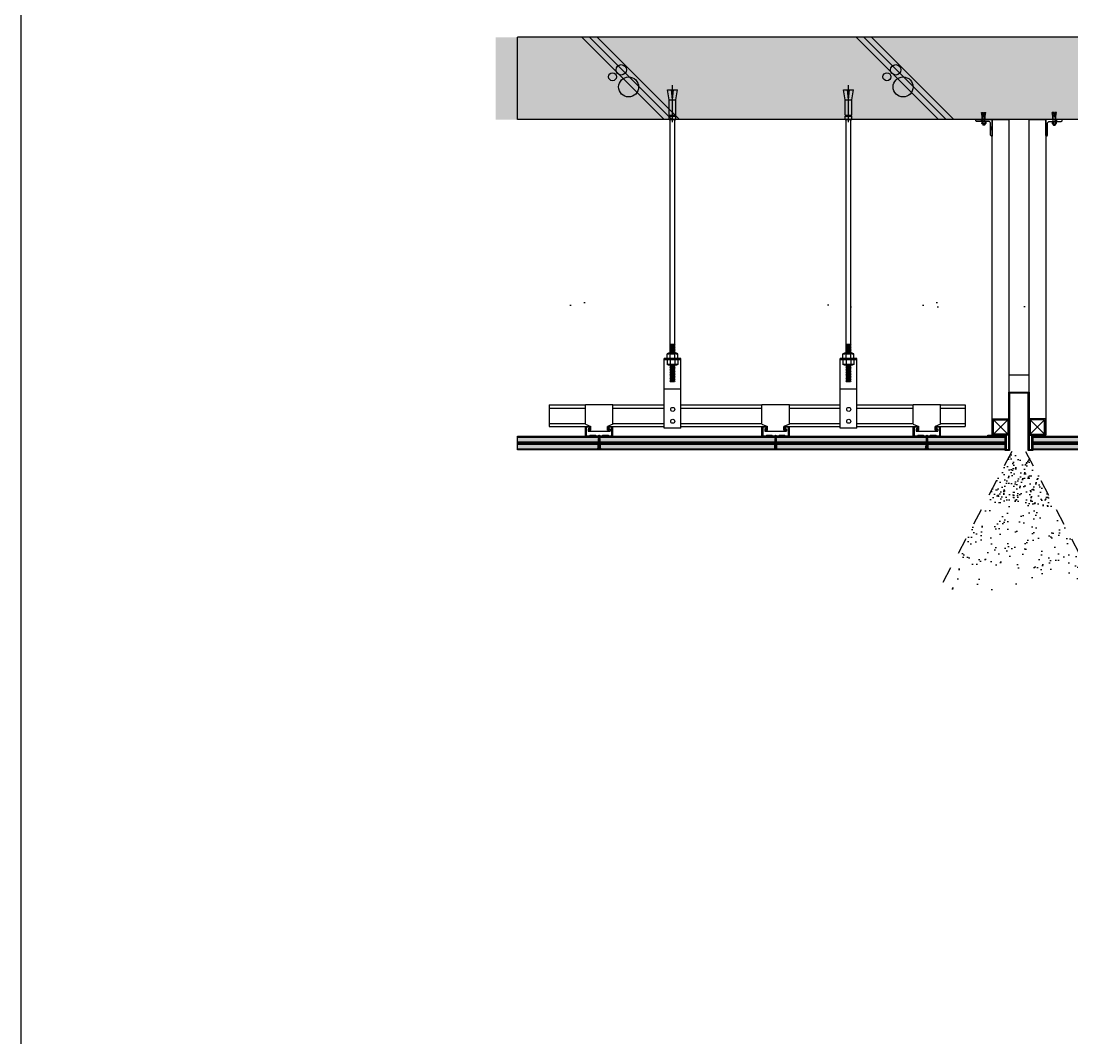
# Model space of a CAD drawing. Header units: millimetres. Extents: x -223175 to 287756, y -120611 to 352956.
# Drawn here: x 256417 to 258332, y 80648 to 82501 of the extents above; entities that cross this region are included whole.
import ezdxf

# ---------------------------------------------------------------- set-up
doc = ezdxf.new("R2010")
doc.units = ezdxf.units.MM
doc.header["$LTSCALE"] = 50
for name, pattern in [('CEN', [62, 60, -1, 0, -1]), ('DASHED2', [0.375, 0.25, -0.125]), ('HIDDEN', [2, 1, -1])]:
    doc.linetypes.add(name, pattern=pattern)
for name, color, linetype in [('+Detail-line', 7, 'Continuous'), ('4ele', 4, 'Continuous'), ('D-1', 1, 'Continuous'), ('DE-251', 251, 'Continuous'), ('DE-252', 252, 'Continuous'), ('DE-8', 8, 'Continuous'), ('DETAIL', 7, 'Continuous'), ('DETAIL-HAT', 252, 'Continuous'), ('EK-구조틀부속', 1, 'Continuous'), ('ELE-1', 7, 'Continuous'), ('ELE_1', 2, 'Continuous'), ('f-steel', 4, 'Continuous'), ('FL-FIN', 6, 'Continuous'), ('HA1', 1, 'Continuous'), ('I-DIM', 255, 'Continuous'), ('I-ELEV4', 4, 'Continuous'), ('IN-HAT', 250, 'Continuous'), ('ITXT', 7, 'Continuous')]:
    doc.layers.add(name, color=color, linetype=linetype)
pattern_1 = [(37.5, (207.298, 0), (-0.25197, 7.7073), [0, -6.08, 0, -6.8, 0, -6.5]), (7.5, (207.298, 0), (7.0791, 11.2886), [0, -3.28, 0, -5.48, 0, -2.1]), (327.5, (202.378, 0), (12.45657, 0.02264), [0, -2, 0, -7.2, 0, -9.4]), (317.5, (202.378, 0), (12.0245, 3.5107), [0, -1, 0, -4.72, 0, -5.4])]
pattern_2 = [(37.5, (648.557, 0), (-0.251973, 7.707295), [0, -6.08, 0, -6.8, 0, -6.5]), (7.5, (648.557, 0), (7.0791, 11.28858), [0, -3.28, 0, -5.48, 0, -2.1]), (327.5, (643.637, 0), (12.45657, 0.022636), [0, -2, 0, -7.2, 0, -9.4]), (317.5, (643.637, 0), (12.0245, 3.5107), [0, -1, 0, -4.72, 0, -5.4])]

# ---------------------------------------------------------------- blocks, each defined once
blk = doc.blocks.new('A$C372A1AC7')
at = {"layer": 'EK-구조틀부속', "lineweight": -3}
blk.add_lwpolyline([(0, 0), (25, 0), (25, 25), (0, 25)], close=True, dxfattribs=at)
at = {"layer": 'EK-구조틀부속', "color": 8, "lineweight": -3}
blk.add_lwpolyline([(1.6, 1.6), (23.4, 1.6), (23.4, 23.4), (1.6, 23.4)], close=True, dxfattribs=at)
for points in [[(23.4, 23.4), (1.6, 1.6)], [(23.4, 1.6), (1.6, 23.4)]]:
    blk.add_lwpolyline(points, dxfattribs=at)
blk = doc.blocks.new('A$C54BC55E3')
at = {"layer": '4ele', "color": 8}
for p, q in [((0, 29.1), (0, 0)), ((-19.9, 4.1), (-19.9, 3.6)), ((-11.6, 4.1), (-19.9, 4.1)), ((-19.3, 4.1), (-19.3, 7.1)), ((-12.7, 7.7), (-18.7, 7.7)), ((-17.5, 9.6), (-17.1, 10.1)), ((-13.9, 9.6), (-17.5, 9.6)), ((-17.5, 4.1), (-17.5, 9.6)), ((-14.4, 10.1), (-17.1, 10.1)), ((-13.9, 9.6), (-14.4, 10.1)), ((-13.9, 4.1), (-13.9, 9.6)), ((-12.1, 4.1), (-12.1, 7.1)), ((-11.6, 4.1), (-11.6, 3.6)), ((-15.6, -5.5), (-15.9, -5.5))]:
    blk.add_line(p, q, dxfattribs=at)
at = {"layer": '4ele', "color": 8, "linetype": 'HIDDEN'}
for p, q in [((-18.3, 0), (-18.3, -5.3)), ((-17.9, 0), (-17.9, -5.3)), ((-17.5, -7.5), (-17.5, 4.5)), ((-13.9, 4.5), (-13.9, -7.5)), ((-13.5, 0), (-13.5, -5.3)), ((-13.1, 0), (-13.1, -5.3)), ((-18.3, -5.6), (-19.7, -13.2)), ((-19.7, -13.2), (-16.3, -13.2)), ((-17.9, -5.7), (-19.3, -13.2)), ((-17.5, -7.5), (-19, -11.9)), ((-19, -11.9), (-12.4, -11.9)), ((-16.3, -13.2), (-15.9, -5.5)), ((-15.1, -13.2), (-15.6, -5.5)), ((-15.1, -13.2), (-11.7, -13.2)), ((-13.9, -7.5), (-12.4, -11.9)), ((-13.6, -5.7), (-12.1, -13.2)), ((-13.2, -5.6), (-11.7, -13.2))]:
    blk.add_line(p, q, dxfattribs=at)
at = {"layer": '4ele', "color": 8}
for centre, start, end in [((-18.7, 7.1), 90, 180), ((-18.1, 7.1), 0, 90), ((-16.9, 7.1), 90, 180), ((-14.5, 7.1), 0, 90), ((-13.3, 7.1), 90, 180), ((-12.7, 7.1), 0, 90)]:
    blk.add_arc(centre, 0.6, start, end, dxfattribs=at)
at = {"layer": 'HA1', "color": 8}
for p, q in [((-21.3, 3.6), (-17.7, 0)), ((-15.2, 0), (-18.8, 3.6)), ((-13.9, 9.2), (-17.5, 9)), ((-13.9, 8.7), (-17.5, 8.5)), ((-13.9, 8.2), (-17.5, 8.1)), ((-16.9, 7.7), (-16.9, 9.6)), ((-14.5, 7.7), (-14.5, 9.6)), ((-3.6, 19), (0, 15.4)), ((-3.6, 16.2), (0, 12.6))]:
    blk.add_line(p, q, dxfattribs=at)
at = {"layer": 'ITXT', "color": 8}
blk.add_lwpolyline([(-3.6, 6, -0.414214), (-6, 3.6), (-27.6, 3.6, 0.414214), (-30, 1.2), (-30, 0), (0, 0), (0, 30), (-1.2, 30, 0.414214), (-3.6, 27.6)], format="xyb", close=True, dxfattribs=at)
blk = doc.blocks.new('*U2542')
at = {"layer": 'DETAIL-HAT', "ltscale": 1.5}
h = blk.add_hatch(dxfattribs=at)
h.set_pattern_fill('AR-SAND', color=8, scale=4)
h.set_pattern_definition(pattern_1)
h.paths.add_polyline_path([(0, 12.5), (447.3, 12.5), (447.3, 0), (0, 0)])
at = {"color": 0}
blk.add_lwpolyline([(0, 12.5), (447.3, 12.5), (447.3, 0), (0, 0)], close=True, dxfattribs=at)
at = {"layer": 'DETAIL-HAT'}
for p, q in [((0, 10.5), (447.3, 10.5)), ((0, 2), (447.3, 2))]:
    blk.add_line(p, q, dxfattribs=at)
blk = doc.blocks.new('*U2540')
at = {"layer": 'DETAIL-HAT', "ltscale": 1.5}
h = blk.add_hatch(dxfattribs=at)
h.set_pattern_fill('AR-SAND', color=8, scale=4)
h.set_pattern_definition(pattern_2)
h.paths.add_polyline_path([(0, 12.5), (888.6, 12.5), (888.6, 0), (0, 0)])
at = {"color": 0}
blk.add_lwpolyline([(0, 12.5), (888.6, 12.5), (888.6, 0), (0, 0)], close=True, dxfattribs=at)
at = {"layer": 'DETAIL-HAT'}
for p, q in [((0, 10.5), (888.6, 10.5)), ((0, 2), (888.6, 2))]:
    blk.add_line(p, q, dxfattribs=at)
blk = doc.blocks.new('A$C02406135')
at = {"layer": 'DE-251'}
for p, q in [((18, 58.9), (0, 58.9)), ((3, 40.9), (0, 58.9)), ((9, 40.9), (7, 58.9)), ((9, 0), (9, 67.6)), ((9, 40.9), (11, 58.9)), ((15, 40.9), (18, 58.9)), ((3, 12.9), (3, 40.9)), ((15, 40.9), (3, 40.9)), ((15, 12.9), (15, 40.9)), ((15, 12.9), (3, 12.9)), ((3, 4.9), (3, 10.9)), ((15, 10.9), (3, 10.9)), ((15, 4.9), (3, 4.9)), ((4, 10.9), (4, 12.9)), ((14, 10.9), (14, 12.9)), ((15, 4.9), (15, 10.9))]:
    blk.add_line(p, q, dxfattribs=at)
blk = doc.blocks.new('YTETYYYY')
at = {"layer": 'DE-8'}
for p, q in [((-1.8, 2.8), (1.8, 2.8)), ((-1.7, 2.9), (1.7, 2.9))]:
    blk.add_line(p, q, dxfattribs=at)
at = {"layer": 'DE-8', "linetype": 'Continuous'}
blk.add_lwpolyline([(-4.3, 0), (4.3, 0), (1.7, 2.8), (0.4, 26.9), (-0.4, 26.9), (-1.7, 2.8)], close=True, dxfattribs=at)
at = {"layer": 'DE-8'}
for centre, radius, start, end in [((1.6, 13.4), 7.16, 97.0532, 109.2736), ((1.6, 13.4), 5.91, 98.2925, 114.4007), ((1.6, 13.4), 7.66, 97.0532, 107.7314), ((1.6, 13.4), 9.41, 96.1386, 103.6977), ((1.6, 13.4), 8.91, 96.3018, 104.6796), ((1.6, 13.4), 11.2, 95.6826, 100.9801), ((1.6, 13.4), 10.7, 95.7976, 101.6621), ((1.6, 1.3), 4.16, 90.3693, 142.2372), ((1.6, 0.8), 4.16, 89.9874, 142.9158), ((1.6, 3), 4.16, 91.7355, 139.8976), ((1.6, 2.5), 4.16, 91.354, 140.538), ((1.6, 4.8), 4.16, 93.121, 137.647), ((1.6, 4.3), 4.16, 92.7396, 138.2554), ((1.6, 6.6), 4.16, 94.5062, 135.5005), ((1.6, 6.1), 4.16, 94.1248, 136.0821), ((1.6, 8.3), 4.16, 95.8118, 133.5593), ((1.6, 7.8), 4.16, 95.4301, 134.1192), ((1.6, 10), 4.16, 97.1388, 131.6574), ((1.6, 9.5), 4.16, 96.7566, 132.1983), ((1.6, 11.6), 4.16, 98.3874, 129.9264), ((1.6, 11.1), 4.16, 98.0046, 130.4514), ((1.6, 12.9), 4.16, 99.4364, 128.5115), ((1.6, 13.4), 5.41, 98.2925, 117.2127), ((1.6, 13.4), 4.16, 99.8202, 128.0024), ((1.6, -0.4), 4.16, 89.5054, 127.9517), ((1.6, -0.9), 4.16, 88.9012, 114.9715)]:
    blk.add_arc(centre, radius, start, end, dxfattribs=at)
blk = doc.blocks.new('*U2543')
at = {"layer": 'DETAIL-HAT', "ltscale": 1.5}
h = blk.add_hatch(dxfattribs=at)
h.set_pattern_fill('AR-SAND', color=8, scale=4)
h.set_pattern_definition(pattern_2)
h.paths.add_polyline_path([(0, 12.5), (888.6, 12.5), (888.6, 0), (0, 0)])
at = {"color": 0}
blk.add_lwpolyline([(0, 12.5), (888.6, 12.5), (888.6, 0), (0, 0)], close=True, dxfattribs=at)
at = {"layer": 'DETAIL-HAT'}
for p, q in [((0, 10.5), (888.6, 10.5)), ((0, 2), (888.6, 2))]:
    blk.add_line(p, q, dxfattribs=at)
blk = doc.blocks.new('*U2541')
at = {"layer": 'DETAIL-HAT', "ltscale": 1.5}
h = blk.add_hatch(dxfattribs=at)
h.set_pattern_fill('AR-SAND', color=8, scale=4)
h.set_pattern_definition(pattern_1)
h.paths.add_polyline_path([(0, 12.5), (447.3, 12.5), (447.3, 0), (0, 0)])
at = {"color": 0}
blk.add_lwpolyline([(0, 12.5), (447.3, 12.5), (447.3, 0), (0, 0)], close=True, dxfattribs=at)
at = {"layer": 'DETAIL-HAT'}
for p, q in [((0, 10.5), (447.3, 10.5)), ((0, 2), (447.3, 2))]:
    blk.add_line(p, q, dxfattribs=at)
blk = doc.blocks.new('light2')
at = {"layer": 'ELE-1'}
h = blk.add_hatch(dxfattribs=at)
h.set_pattern_fill('AR-SAND', color=1, scale=1.5, angle=29.174, style=0)
h.set_pattern_definition([(171.674022, (-1106792.613, -163176.79), (-33.6901024, 65.269111), [0, -57.912, 0, -64.77, 0, -61.9125]), (201.674022, (-1106792.61, -163176.79), (-111.288674, 61.014692), [0, -31.242, 0, -52.197, 0, -20.0025]), (241.674022, (-1106751.695, -163153.95), (-103.702526, -57.6487944), [0, -19.05, 0, -68.58, 0, -89.535]), (251.674022, (-1106751.7, -163153.95), (-116.304614, -26.633539), [0, -9.525, 0, -44.958, 0, -51.435])])
edge = h.paths.add_edge_path()
edge.add_line((-60292.1, -8065), (-60300.5, -8049.1))
edge.add_line((-60308.8, -8033.4), (-60333.9, -8033.4))
edge.add_line((-60329.5, -8033.7), (-60345.9, -8057.6))
edge.add_line((-60345.9, -8057.6), (-60480.4, -8310.5))
edge.add_line((-60467.3, -8286.9), (-60175.3, -8286.9))
edge.add_line((-60162.9, -8311.2), (-60291.8, -8064.9))
h = blk.add_hatch(dxfattribs=at)
h.set_pattern_fill('AR-SAND', color=1, scale=0.375, angle=29.174, style=0)
h.set_pattern_definition([(171.6740218, (-1106824.226, -163161.148), (-8.4225256, 16.31727775), [0, -14.478, 0, -16.1925, 0, -15.478125]), (201.6740218, (-1106824.226, -163161.148), (-27.82216854, 15.25367303), [0, -7.8105, 0, -13.04925, 0, -5.000625]), (241.6740218, (-1106813.996, -163155.437), (-25.9256315, -14.4121986), [0, -4.7625, 0, -17.145, 0, -22.38375]), (251.6740218, (-1106813.996, -163155.437), (-29.0761535, -6.65838476), [0, -2.38125, 0, -11.2395, 0, -12.85875])])
edge = h.paths.add_edge_path()
edge.add_line((-60378.2, -8117.6), (-60336.1, -8038.4))
edge.add_line((-60336.1, -8038.4), (-60327.6, -8039.9))
edge.add_line((-60327.6, -8039.9), (-60306.7, -8037.4))
edge.add_line((-60305.4, -8039.8), (-60302.4, -8045.5))
edge.add_line((-60302.4, -8045.5), (-60254.8, -8136))
edge.add_line((-60256, -8133.7), (-60380, -8126))
h = blk.add_hatch(dxfattribs=at)
h.set_pattern_fill('AR-SAND', color=1, scale=0.75, angle=29.174, style=0)
h.set_pattern_definition([(171.6740218, (-1106775.13, -163208.106), (-16.8450512, 32.6345555), [0, -28.956, 0, -32.385, 0, -30.95625]), (201.674022, (-1106775.13, -163208.106), (-55.644337, 30.507346), [0, -15.621, 0, -26.0985, 0, -10.00125]), (241.6740218, (-1106754.672, -163196.684), (-51.851263, -28.8243972), [0, -9.525, 0, -34.29, 0, -44.7675]), (251.674022, (-1106754.67, -163196.684), (-58.152307, -13.3167695), [0, -4.7625, 0, -22.479, 0, -25.7175])])
edge = h.paths.add_edge_path()
edge.add_line((-60277.5, -8092.9), (-60282.9, -8082.5))
edge.add_line((-60289.3, -8070.3), (-60354.8, -8073.2))
edge.add_line((-60330, -8069.5), (-60359, -8081.2))
edge.add_line((-60359, -8081.2), (-60447.3, -8249))
edge.add_line((-60447.3, -8249), (-60195, -8249.6))
edge.add_line((-60188.2, -8262.9), (-60277.3, -8092.8))
at = {"color": 1, "linetype": 'HIDDEN', "ltscale": 0.6}
for p, q in [((-60333.9, -8033.4), (-60467.3, -8286.9)), ((-60308.8, -8033.4), (-60175.3, -8286.9))]:
    blk.add_line(p, q, dxfattribs=at)

msp = doc.modelspace()

# ---------------------------------------------------------------- hatches: boundary and pattern name
at = {"layer": '+Detail-line'}
msp.add_hatch(color=254, dxfattribs=at).paths.add_polyline_path([(259248.6008, 82321.7714), (259248.6008, 82471.7714), (257281.5458, 82471.7714), (257281.5458, 82321.7714)])
at = {"layer": 'DE-252'}
h = msp.add_hatch(color=253, dxfattribs=at)
h.dxf.hatch_style = 1
h.paths.add_polyline_path([(258216.5028, 81825.1357), (258253.7029, 81825.1357), (258253.7028, 81720.7357), (258258.5028, 81720.7357), (258258.5028, 81746.7357), (258281.7028, 81746.7357), (258281.7028, 81745.1357), (258260.1028, 81745.1357), (258260.1028, 81719.1357), (258252.1028, 81719.1357), (258252.1028, 81823.5357), (258218.1028, 81823.5357), (258218.1028, 81719.1357), (258210.1028, 81719.1357), (258210.1028, 81745.1357), (258178.5028, 81745.1357), (258178.5028, 81746.7357), (258211.7028, 81746.7357), (258211.7028, 81720.7357), (258216.5028, 81720.7357)])
at = {"layer": 'IN-HAT', "linetype": 'CEN', "ltscale": 100}
h = msp.add_hatch(dxfattribs=at)
h.set_pattern_fill('AR-SAND', color=256, scale=2, style=0)
h.set_pattern_definition([(37.5, (307375.635, 71137.41), (-3.20006, 97.88265), [0, -77.216, 0, -86.36, 0, -82.55]), (7.5, (307375.64, 71137.41), (89.90466, 143.36502), [0, -41.656, 0, -69.596, 0, -26.67]), (327.5, (307313.15, 71137.41), (158.19847, 0.28744), [0, -25.4, 0, -91.44, 0, -119.38]), (317.5, (307313.15, 71137.41), (152.7113, 44.58586), [0, -12.7, 0, -59.944, 0, -68.58])])
h.paths.add_polyline_path([(257372.1832, 81980.1359), (258323.7809, 81980.1359), (258323.7809, 81989.6359), (257372.1832, 81989.6359)])
h = msp.add_hatch(dxfattribs=at)
h.set_pattern_fill('AR-SAND', color=256, scale=2, style=0)
h.set_pattern_definition([(37.5, (308017.99, 71137.41), (-3.20006, 97.88265), [0, -77.216, 0, -86.36, 0, -82.55]), (7.5, (308017.99, 71137.41), (89.90466, 143.36502), [0, -41.656, 0, -69.596, 0, -26.67]), (327.5, (307955.505, 71137.41), (158.19847, 0.28744), [0, -25.4, 0, -91.44, 0, -119.38]), (317.5, (307955.5, 71137.41), (152.7113, 44.58586), [0, -12.7, 0, -59.944, 0, -68.58])])
h.paths.add_polyline_path([(258014.5368, 81980.1359), (258966.1345, 81980.1359), (258966.1345, 81989.6359), (258014.5368, 81989.6359)])

# ---------------------------------------------------------------- linework, layer by layer
at = {"layer": '+Detail-line', "color": 251}
for p, q in [((257588.427, 82321.7714), (257438.427, 82471.7714)), ((257602.4255, 82321.7714), (257452.4255, 82471.7714)), ((257616.4239, 82321.7714), (257466.4239, 82471.7714)), ((258088.427, 82321.7714), (257938.427, 82471.7714)), ((258102.4255, 82321.7714), (257952.4255, 82471.7714)), ((258116.4239, 82321.7714), (257966.4239, 82471.7714))]:
    msp.add_line(p, q, dxfattribs=at)
for centre, radius in [((257510.5678, 82412.4513), 9.4772), ((258010.5678, 82412.4513), 9.4772), ((257494.54, 82399.7691), 7.2746), ((257523.9319, 82381.2939), 18.2089), ((257994.54, 82399.7691), 7.2746), ((258023.9319, 82381.2939), 18.2089)]:
    msp.add_circle(centre, radius, dxfattribs=at)
msp.add_lwpolyline([(256416.9714, 87549.149), (261071.4562, 87549.149), (261071.4562, 79164.3507), (256416.9714, 79164.3507)], close=True)
at = {"layer": 'D-1', "ltscale": 0.04}
msp.add_line((258216.5028, 81856.7358), (258253.7028, 81856.7358), dxfattribs=at)
for points in [[(258186.5028, 82321.7714), (258216.5028, 82321.7714), (258216.5028, 81746.7357), (258186.5028, 81746.7357)], [(258253.7028, 82321.7715), (258283.7028, 82321.7715), (258283.7028, 81746.7358), (258253.7028, 81746.7358)]]:
    msp.add_lwpolyline(points, close=True, dxfattribs=at)
at = {"layer": 'ELE_1'}
msp.add_line((259128.6006, 82471.7714), (257321.5458, 82471.7714), dxfattribs=at)
msp.add_lwpolyline([(259138.6008, 82321.7714), (257321.5458, 82321.7714), (257321.5458, 82471.7714)], dxfattribs=at)
at = {"layer": 'f-steel', "color": 251}
for p, q in [((257599.3468, 81896.2501), (257599.3468, 82321.7714)), ((257608.3468, 81896.2501), (257608.3468, 82321.7714)), ((257919.9737, 81896.2501), (257919.9736, 82321.7714)), ((257928.9737, 81896.2501), (257928.9736, 82321.7714)), ((257600.0968, 81912.7501), (257599.3468, 81913.5001)), ((257599.3468, 81913.5001), (257608.3468, 81912.7501)), ((257599.3468, 81912.0001), (257600.0968, 81912.7501)), ((257600.0968, 81911.2501), (257599.3468, 81912.0001)), ((257599.3468, 81912.0001), (257608.3468, 81911.2501)), ((257599.3468, 81910.5001), (257600.0968, 81911.2501)), ((257600.0968, 81909.7501), (257599.3468, 81910.5001)), ((257599.3468, 81910.5001), (257608.3468, 81909.7501)), ((257599.3468, 81909.0001), (257600.0968, 81909.7501)), ((257600.0968, 81912.7501), (257607.5968, 81912.0001)), ((257600.0968, 81911.2501), (257607.5968, 81910.5001)), ((257600.0968, 81909.7501), (257607.5968, 81909.0001)), ((257607.5968, 81913.5001), (257608.3468, 81912.7501)), ((257608.3468, 81912.7501), (257607.5968, 81912.0001)), ((257607.5968, 81912.0001), (257608.3468, 81911.2501)), ((257608.3468, 81911.2501), (257607.5968, 81910.5001)), ((257607.5968, 81910.5001), (257608.3468, 81909.7501)), ((257608.3468, 81909.7501), (257607.5968, 81909.0001)), ((257920.7237, 81912.7501), (257919.9737, 81913.5001)), ((257919.9737, 81913.5001), (257928.9737, 81912.7501)), ((257919.9737, 81912.0001), (257920.7237, 81912.7501)), ((257920.7237, 81911.2501), (257919.9737, 81912.0001)), ((257919.9737, 81912.0001), (257928.9737, 81911.2501)), ((257919.9737, 81910.5001), (257920.7237, 81911.2501)), ((257920.7237, 81909.7501), (257919.9737, 81910.5001)), ((257919.9737, 81910.5001), (257928.9737, 81909.7501)), ((257919.9737, 81909.0001), (257920.7237, 81909.7501)), ((257920.7237, 81912.7501), (257928.2237, 81912.0001)), ((257920.7237, 81911.2501), (257928.2237, 81910.5001)), ((257920.7237, 81909.7501), (257928.2237, 81909.0001)), ((257928.2237, 81913.5001), (257928.9737, 81912.7501)), ((257928.9737, 81912.7501), (257928.2237, 81912.0001)), ((257928.2237, 81912.0001), (257928.9737, 81911.2501)), ((257928.9737, 81911.2501), (257928.2237, 81910.5001)), ((257928.2237, 81910.5001), (257928.9737, 81909.7501)), ((257928.9737, 81909.7501), (257928.2237, 81909.0001)), ((257596.8468, 81896.2501), (257593.8468, 81894.7501)), ((257613.8468, 81894.7501), (257593.8468, 81894.7501)), ((257593.8468, 81886.2501), (257593.8468, 81894.7501)), ((257610.8468, 81896.2501), (257596.8468, 81896.2501)), ((257600.0968, 81908.2501), (257599.3468, 81909.0001)), ((257599.3468, 81909.0001), (257608.3468, 81908.2501)), ((257599.3468, 81907.5001), (257600.0968, 81908.2501)), ((257600.0968, 81906.7501), (257599.3468, 81907.5001)), ((257599.3468, 81907.5001), (257608.3468, 81906.7501)), ((257599.3468, 81906.0001), (257600.0968, 81906.7501)), ((257600.0968, 81905.2501), (257599.3468, 81906.0001)), ((257599.3468, 81906.0001), (257608.3468, 81905.2501)), ((257599.3468, 81904.5001), (257600.0968, 81905.2501)), ((257600.0968, 81903.7501), (257599.3468, 81904.5001)), ((257599.3468, 81904.5001), (257608.3468, 81903.7501)), ((257599.3468, 81903.0001), (257600.0968, 81903.7501)), ((257600.0968, 81902.2501), (257599.3468, 81903.0001)), ((257599.3468, 81903.0001), (257608.3468, 81902.2501)), ((257599.3468, 81901.5001), (257600.0968, 81902.2501)), ((257600.0968, 81900.7501), (257599.3468, 81901.5001)), ((257599.3468, 81901.5001), (257608.3468, 81900.7501)), ((257599.3468, 81900.0001), (257600.0968, 81900.7501)), ((257600.0968, 81899.2501), (257599.3468, 81900.0001)), ((257599.3468, 81900.0001), (257608.3468, 81899.2501)), ((257599.3468, 81898.5001), (257600.0968, 81899.2501)), ((257600.0968, 81897.7501), (257599.3468, 81898.5001)), ((257599.3468, 81898.5001), (257608.3468, 81897.7501)), ((257599.3468, 81897.0001), (257600.0968, 81897.7501)), ((257600.0968, 81896.2501), (257599.3468, 81897.0001)), ((257599.3468, 81897.0001), (257606.8468, 81896.2501)), ((257599.3468, 81886.2501), (257599.3468, 81894.7501)), ((257600.0968, 81908.2501), (257607.5968, 81907.5001)), ((257600.0968, 81906.7501), (257607.5968, 81906.0001)), ((257600.0968, 81905.2501), (257607.5968, 81904.5001)), ((257600.0968, 81903.7501), (257607.5968, 81903.0001)), ((257600.0968, 81902.2501), (257607.5968, 81901.5001)), ((257600.0968, 81900.7501), (257607.5968, 81900.0001)), ((257600.0968, 81899.2501), (257607.5968, 81898.5001)), ((257600.0968, 81897.7501), (257607.5968, 81897.0001)), ((257607.5968, 81909.0001), (257608.3468, 81908.2501)), ((257608.3468, 81908.2501), (257607.5968, 81907.5001)), ((257607.5968, 81907.5001), (257608.3468, 81906.7501)), ((257608.3468, 81906.7501), (257607.5968, 81906.0001)), ((257607.5968, 81906.0001), (257608.3468, 81905.2501)), ((257608.3468, 81905.2501), (257607.5968, 81904.5001)), ((257607.5968, 81904.5001), (257608.3468, 81903.7501)), ((257608.3468, 81903.7501), (257607.5968, 81903.0001)), ((257607.5968, 81903.0001), (257608.3468, 81902.2501)), ((257608.3468, 81902.2501), (257607.5968, 81901.5001)), ((257607.5968, 81901.5001), (257608.3468, 81900.7501)), ((257608.3468, 81900.7501), (257607.5968, 81900.0001)), ((257607.5968, 81900.0001), (257608.3468, 81899.2501)), ((257608.3468, 81899.2501), (257607.5968, 81898.5001)), ((257607.5968, 81898.5001), (257608.3468, 81897.7501)), ((257608.3468, 81897.7501), (257607.5968, 81897.0001)), ((257607.5968, 81897.0001), (257608.3468, 81896.2501)), ((257608.3468, 81886.2501), (257608.3468, 81894.7501)), ((257613.8468, 81894.7501), (257610.8468, 81896.2501)), ((257613.8468, 81886.2501), (257613.8468, 81894.7501)), ((257917.4737, 81896.2501), (257914.4737, 81894.7501)), ((257934.4737, 81894.7501), (257914.4737, 81894.7501)), ((257914.4737, 81886.2501), (257914.4737, 81894.7501)), ((257931.4737, 81896.2501), (257917.4737, 81896.2501)), ((257920.7237, 81908.2501), (257919.9737, 81909.0001)), ((257919.9737, 81909.0001), (257928.9737, 81908.2501)), ((257919.9737, 81907.5001), (257920.7237, 81908.2501)), ((257920.7237, 81906.7501), (257919.9737, 81907.5001)), ((257919.9737, 81907.5001), (257928.9737, 81906.7501)), ((257919.9737, 81906.0001), (257920.7237, 81906.7501)), ((257920.7237, 81905.2501), (257919.9737, 81906.0001)), ((257919.9737, 81906.0001), (257928.9737, 81905.2501)), ((257919.9737, 81904.5001), (257920.7237, 81905.2501)), ((257920.7237, 81903.7501), (257919.9737, 81904.5001)), ((257919.9737, 81904.5001), (257928.9737, 81903.7501)), ((257919.9737, 81903.0001), (257920.7237, 81903.7501)), ((257920.7237, 81902.2501), (257919.9737, 81903.0001)), ((257919.9737, 81903.0001), (257928.9737, 81902.2501)), ((257919.9737, 81901.5001), (257920.7237, 81902.2501)), ((257920.7237, 81900.7501), (257919.9737, 81901.5001)), ((257919.9737, 81901.5001), (257928.9737, 81900.7501)), ((257919.9737, 81900.0001), (257920.7237, 81900.7501)), ((257920.7237, 81899.2501), (257919.9737, 81900.0001)), ((257919.9737, 81900.0001), (257928.9737, 81899.2501)), ((257919.9737, 81898.5001), (257920.7237, 81899.2501)), ((257920.7237, 81897.7501), (257919.9737, 81898.5001)), ((257919.9737, 81898.5001), (257928.9737, 81897.7501)), ((257919.9737, 81897.0001), (257920.7237, 81897.7501)), ((257920.7237, 81896.2501), (257919.9737, 81897.0001)), ((257919.9737, 81897.0001), (257927.4737, 81896.2501)), ((257919.9737, 81886.2501), (257919.9737, 81894.7501)), ((257920.7237, 81908.2501), (257928.2237, 81907.5001)), ((257920.7237, 81906.7501), (257928.2237, 81906.0001)), ((257920.7237, 81905.2501), (257928.2237, 81904.5001)), ((257920.7237, 81903.7501), (257928.2237, 81903.0001)), ((257920.7237, 81902.2501), (257928.2237, 81901.5001)), ((257920.7237, 81900.7501), (257928.2237, 81900.0001)), ((257920.7237, 81899.2501), (257928.2237, 81898.5001)), ((257920.7237, 81897.7501), (257928.2237, 81897.0001)), ((257928.2237, 81909.0001), (257928.9737, 81908.2501)), ((257928.9737, 81908.2501), (257928.2237, 81907.5001)), ((257928.2237, 81907.5001), (257928.9737, 81906.7501)), ((257928.9737, 81906.7501), (257928.2237, 81906.0001)), ((257928.2237, 81906.0001), (257928.9737, 81905.2501)), ((257928.9737, 81905.2501), (257928.2237, 81904.5001)), ((257928.2237, 81904.5001), (257928.9737, 81903.7501)), ((257928.9737, 81903.7501), (257928.2237, 81903.0001)), ((257928.2237, 81903.0001), (257928.9737, 81902.2501)), ((257928.9737, 81902.2501), (257928.2237, 81901.5001)), ((257928.2237, 81901.5001), (257928.9737, 81900.7501)), ((257928.9737, 81900.7501), (257928.2237, 81900.0001)), ((257928.2237, 81900.0001), (257928.9737, 81899.2501)), ((257928.9737, 81899.2501), (257928.2237, 81898.5001)), ((257928.2237, 81898.5001), (257928.9737, 81897.7501)), ((257928.9737, 81897.7501), (257928.2237, 81897.0001)), ((257928.2237, 81897.0001), (257928.9737, 81896.2501)), ((257928.9737, 81886.2501), (257928.9737, 81894.7501)), ((257934.4737, 81894.7501), (257931.4737, 81896.2501)), ((257934.4737, 81886.2501), (257934.4737, 81894.7501)), ((257588.8468, 81759.8221), (257588.8468, 81886.2501)), ((257618.8468, 81886.2501), (257588.8468, 81886.2501)), ((257618.8468, 81884.2501), (257588.8468, 81884.2501)), ((257593.8468, 81884.2501), (257593.8468, 81875.7501)), ((257613.8468, 81875.7501), (257593.8468, 81875.7501)), ((257596.8468, 81874.2501), (257593.8468, 81875.7501)), ((257610.8468, 81874.2501), (257596.8468, 81874.2501)), ((257599.3468, 81884.2501), (257599.3468, 81875.7501)), ((257600.0968, 81873.5001), (257599.3468, 81874.2501)), ((257599.3468, 81872.7501), (257600.0968, 81873.5001)), ((257608.3468, 81872.0001), (257599.3468, 81872.7501)), ((257600.0968, 81872.0001), (257599.3468, 81872.7501)), ((257599.3468, 81871.2501), (257600.0968, 81872.0001)), ((257608.3468, 81870.5001), (257599.3468, 81871.2501)), ((257600.0968, 81870.5001), (257599.3468, 81871.2501)), ((257607.5968, 81872.7501), (257600.0968, 81873.5001)), ((257607.5968, 81871.2501), (257600.0968, 81872.0001)), ((257608.3468, 81873.5001), (257600.8468, 81874.2501)), ((257607.5968, 81874.2501), (257608.3468, 81873.5001)), ((257608.3468, 81873.5001), (257607.5968, 81872.7501)), ((257607.5968, 81872.7501), (257608.3468, 81872.0001)), ((257608.3468, 81872.0001), (257607.5968, 81871.2501)), ((257607.5968, 81871.2501), (257608.3468, 81870.5001)), ((257608.3468, 81884.2501), (257608.3468, 81875.7501)), ((257613.8468, 81875.7501), (257610.8468, 81874.2501)), ((257613.8468, 81884.2501), (257613.8468, 81875.7501)), ((257618.8468, 81759.8221), (257618.8468, 81886.2501)), ((257909.4737, 81759.8221), (257909.4737, 81886.2501)), ((257939.4737, 81886.2501), (257909.4737, 81886.2501)), ((257939.4737, 81884.2501), (257909.4737, 81884.2501)), ((257914.4737, 81884.2501), (257914.4737, 81875.7501)), ((257934.4737, 81875.7501), (257914.4737, 81875.7501)), ((257917.4737, 81874.2501), (257914.4737, 81875.7501)), ((257931.4737, 81874.2501), (257917.4737, 81874.2501)), ((257919.9737, 81884.2501), (257919.9737, 81875.7501)), ((257920.7237, 81873.5001), (257919.9737, 81874.2501)), ((257919.9737, 81872.7501), (257920.7237, 81873.5001)), ((257928.9737, 81872.0001), (257919.9737, 81872.7501)), ((257920.7237, 81872.0001), (257919.9737, 81872.7501)), ((257919.9737, 81871.2501), (257920.7237, 81872.0001)), ((257928.9737, 81870.5001), (257919.9737, 81871.2501)), ((257920.7237, 81870.5001), (257919.9737, 81871.2501)), ((257928.2237, 81872.7501), (257920.7237, 81873.5001)), ((257928.2237, 81871.2501), (257920.7237, 81872.0001)), ((257928.9737, 81873.5001), (257921.4737, 81874.2501)), ((257928.2237, 81874.2501), (257928.9737, 81873.5001)), ((257928.9737, 81873.5001), (257928.2237, 81872.7501)), ((257928.2237, 81872.7501), (257928.9737, 81872.0001)), ((257928.9737, 81872.0001), (257928.2237, 81871.2501)), ((257928.2237, 81871.2501), (257928.9737, 81870.5001)), ((257928.9737, 81884.2501), (257928.9737, 81875.7501)), ((257934.4737, 81875.7501), (257931.4737, 81874.2501)), ((257934.4737, 81884.2501), (257934.4737, 81875.7501)), ((257939.4737, 81759.8221), (257939.4737, 81886.2501)), ((257588.8468, 81759.8221), (257588.8468, 81866.6746)), ((257599.3468, 81869.7501), (257600.0968, 81870.5001)), ((257608.3468, 81869.0001), (257599.3468, 81869.7501)), ((257600.0968, 81869.0001), (257599.3468, 81869.7501)), ((257599.3468, 81868.2501), (257600.0968, 81869.0001)), ((257608.3468, 81867.5001), (257599.3468, 81868.2501)), ((257600.0968, 81867.5001), (257599.3468, 81868.2501)), ((257599.3468, 81866.7501), (257600.0968, 81867.5001)), ((257608.3468, 81866.0001), (257599.3468, 81866.7501)), ((257600.0968, 81866.0001), (257599.3468, 81866.7501)), ((257599.3468, 81865.2501), (257600.0968, 81866.0001)), ((257608.3468, 81864.5001), (257599.3468, 81865.2501)), ((257600.0968, 81864.5001), (257599.3468, 81865.2501)), ((257599.3468, 81863.7501), (257600.0968, 81864.5001)), ((257608.3468, 81863.0001), (257599.3468, 81863.7501)), ((257600.0968, 81863.0001), (257599.3468, 81863.7501)), ((257599.3468, 81862.2501), (257600.0968, 81863.0001)), ((257608.3468, 81861.5001), (257599.3468, 81862.2501)), ((257600.0968, 81861.5001), (257599.3468, 81862.2501)), ((257599.3468, 81860.7501), (257600.0968, 81861.5001)), ((257600.0968, 81860.0001), (257599.3468, 81860.7501)), ((257608.3468, 81860.0001), (257599.3468, 81860.7501)), ((257599.3468, 81859.2501), (257600.0968, 81860.0001)), ((257608.3468, 81858.5001), (257599.3468, 81859.2501)), ((257600.0968, 81858.5001), (257599.3468, 81859.2501)), ((257599.3468, 81857.7501), (257600.0968, 81858.5001)), ((257608.3468, 81857.0001), (257599.3468, 81857.7501)), ((257600.0968, 81857.0001), (257599.3468, 81857.7501)), ((257599.3468, 81856.2501), (257600.0968, 81857.0001)), ((257608.3468, 81855.5001), (257599.3468, 81856.2501)), ((257600.0968, 81855.5001), (257599.3468, 81856.2501)), ((257599.3468, 81854.7501), (257600.0968, 81855.5001)), ((257608.3468, 81854.0001), (257599.3468, 81854.7501)), ((257600.0968, 81854.0001), (257599.3468, 81854.7501)), ((257599.3468, 81853.2501), (257600.0968, 81854.0001)), ((257608.3468, 81852.5001), (257599.3468, 81853.2501)), ((257600.0968, 81852.5001), (257599.3468, 81853.2501)), ((257599.3468, 81851.7501), (257600.0968, 81852.5001)), ((257607.5968, 81869.7501), (257600.0968, 81870.5001)), ((257607.5968, 81868.2501), (257600.0968, 81869.0001)), ((257607.5968, 81866.7501), (257600.0968, 81867.5001)), ((257607.5968, 81865.2501), (257600.0968, 81866.0001)), ((257607.5968, 81863.7501), (257600.0968, 81864.5001)), ((257607.5968, 81862.2501), (257600.0968, 81863.0001)), ((257607.5968, 81860.7501), (257600.0968, 81861.5001)), ((257607.5968, 81859.2501), (257600.0968, 81860.0001)), ((257607.5968, 81857.7501), (257600.0968, 81858.5001)), ((257607.5968, 81856.2501), (257600.0968, 81857.0001)), ((257607.5968, 81854.7501), (257600.0968, 81855.5001)), ((257607.5968, 81853.2501), (257600.0968, 81854.0001)), ((257607.5968, 81851.7501), (257600.0968, 81852.5001)), ((257608.3468, 81870.5001), (257607.5968, 81869.7501)), ((257607.5968, 81869.7501), (257608.3468, 81869.0001)), ((257608.3468, 81869.0001), (257607.5968, 81868.2501)), ((257607.5968, 81868.2501), (257608.3468, 81867.5001)), ((257608.3468, 81867.5001), (257607.5968, 81866.7501)), ((257607.5968, 81866.7501), (257608.3468, 81866.0001)), ((257608.3468, 81866.0001), (257607.5968, 81865.2501)), ((257607.5968, 81865.2501), (257608.3468, 81864.5001)), ((257608.3468, 81864.5001), (257607.5968, 81863.7501)), ((257607.5968, 81863.7501), (257608.3468, 81863.0001)), ((257608.3468, 81863.0001), (257607.5968, 81862.2501)), ((257607.5968, 81862.2501), (257608.3468, 81861.5001)), ((257608.3468, 81861.5001), (257607.5968, 81860.7501)), ((257607.5968, 81860.7501), (257608.3468, 81860.0001)), ((257608.3468, 81860.0001), (257607.5968, 81859.2501)), ((257607.5968, 81859.2501), (257608.3468, 81858.5001)), ((257608.3468, 81858.5001), (257607.5968, 81857.7501)), ((257607.5968, 81857.7501), (257608.3468, 81857.0001)), ((257608.3468, 81857.0001), (257607.5968, 81856.2501)), ((257607.5968, 81856.2501), (257608.3468, 81855.5001)), ((257608.3468, 81855.5001), (257607.5968, 81854.7501)), ((257607.5968, 81854.7501), (257608.3468, 81854.0001)), ((257608.3468, 81854.0001), (257607.5968, 81853.2501)), ((257607.5968, 81853.2501), (257608.3468, 81852.5001)), ((257608.3468, 81852.5001), (257607.5968, 81851.7501)), ((257618.8468, 81759.8221), (257618.8468, 81866.6746)), ((257909.4737, 81759.8221), (257909.4737, 81866.6746)), ((257919.9737, 81869.7501), (257920.7237, 81870.5001)), ((257928.9737, 81869.0001), (257919.9737, 81869.7501)), ((257920.7237, 81869.0001), (257919.9737, 81869.7501)), ((257919.9737, 81868.2501), (257920.7237, 81869.0001)), ((257928.9737, 81867.5001), (257919.9737, 81868.2501)), ((257920.7237, 81867.5001), (257919.9737, 81868.2501)), ((257919.9737, 81866.7501), (257920.7237, 81867.5001)), ((257928.9737, 81866.0001), (257919.9737, 81866.7501)), ((257920.7237, 81866.0001), (257919.9737, 81866.7501)), ((257919.9737, 81865.2501), (257920.7237, 81866.0001)), ((257928.9737, 81864.5001), (257919.9737, 81865.2501)), ((257920.7237, 81864.5001), (257919.9737, 81865.2501)), ((257919.9737, 81863.7501), (257920.7237, 81864.5001)), ((257928.9737, 81863.0001), (257919.9737, 81863.7501)), ((257920.7237, 81863.0001), (257919.9737, 81863.7501)), ((257919.9737, 81862.2501), (257920.7237, 81863.0001)), ((257928.9737, 81861.5001), (257919.9737, 81862.2501)), ((257920.7237, 81861.5001), (257919.9737, 81862.2501)), ((257919.9737, 81860.7501), (257920.7237, 81861.5001)), ((257920.7237, 81860.0001), (257919.9737, 81860.7501)), ((257928.9737, 81860.0001), (257919.9737, 81860.7501)), ((257919.9737, 81859.2501), (257920.7237, 81860.0001)), ((257928.9737, 81858.5001), (257919.9737, 81859.2501)), ((257920.7237, 81858.5001), (257919.9737, 81859.2501)), ((257919.9737, 81857.7501), (257920.7237, 81858.5001)), ((257928.9737, 81857.0001), (257919.9737, 81857.7501)), ((257920.7237, 81857.0001), (257919.9737, 81857.7501)), ((257919.9737, 81856.2501), (257920.7237, 81857.0001)), ((257928.9737, 81855.5001), (257919.9737, 81856.2501)), ((257920.7237, 81855.5001), (257919.9737, 81856.2501)), ((257919.9737, 81854.7501), (257920.7237, 81855.5001)), ((257928.9737, 81854.0001), (257919.9737, 81854.7501)), ((257920.7237, 81854.0001), (257919.9737, 81854.7501)), ((257919.9737, 81853.2501), (257920.7237, 81854.0001)), ((257928.9737, 81852.5001), (257919.9737, 81853.2501)), ((257920.7237, 81852.5001), (257919.9737, 81853.2501)), ((257919.9737, 81851.7501), (257920.7237, 81852.5001)), ((257928.2237, 81869.7501), (257920.7237, 81870.5001)), ((257928.2237, 81868.2501), (257920.7237, 81869.0001)), ((257928.2237, 81866.7501), (257920.7237, 81867.5001)), ((257928.2237, 81865.2501), (257920.7237, 81866.0001)), ((257928.2237, 81863.7501), (257920.7237, 81864.5001)), ((257928.2237, 81862.2501), (257920.7237, 81863.0001)), ((257928.2237, 81860.7501), (257920.7237, 81861.5001)), ((257928.2237, 81859.2501), (257920.7237, 81860.0001)), ((257928.2237, 81857.7501), (257920.7237, 81858.5001)), ((257928.2237, 81856.2501), (257920.7237, 81857.0001)), ((257928.2237, 81854.7501), (257920.7237, 81855.5001)), ((257928.2237, 81853.2501), (257920.7237, 81854.0001)), ((257928.2237, 81851.7501), (257920.7237, 81852.5001)), ((257928.9737, 81870.5001), (257928.2237, 81869.7501)), ((257928.2237, 81869.7501), (257928.9737, 81869.0001)), ((257928.9737, 81869.0001), (257928.2237, 81868.2501)), ((257928.2237, 81868.2501), (257928.9737, 81867.5001)), ((257928.9737, 81867.5001), (257928.2237, 81866.7501)), ((257928.2237, 81866.7501), (257928.9737, 81866.0001)), ((257928.9737, 81866.0001), (257928.2237, 81865.2501)), ((257928.2237, 81865.2501), (257928.9737, 81864.5001)), ((257928.9737, 81864.5001), (257928.2237, 81863.7501)), ((257928.2237, 81863.7501), (257928.9737, 81863.0001)), ((257928.9737, 81863.0001), (257928.2237, 81862.2501)), ((257928.2237, 81862.2501), (257928.9737, 81861.5001)), ((257928.9737, 81861.5001), (257928.2237, 81860.7501)), ((257928.2237, 81860.7501), (257928.9737, 81860.0001)), ((257928.9737, 81860.0001), (257928.2237, 81859.2501)), ((257928.2237, 81859.2501), (257928.9737, 81858.5001)), ((257928.9737, 81858.5001), (257928.2237, 81857.7501)), ((257928.2237, 81857.7501), (257928.9737, 81857.0001)), ((257928.9737, 81857.0001), (257928.2237, 81856.2501)), ((257928.2237, 81856.2501), (257928.9737, 81855.5001)), ((257928.9737, 81855.5001), (257928.2237, 81854.7501)), ((257928.2237, 81854.7501), (257928.9737, 81854.0001)), ((257928.9737, 81854.0001), (257928.2237, 81853.2501)), ((257928.2237, 81853.2501), (257928.9737, 81852.5001)), ((257928.9737, 81852.5001), (257928.2237, 81851.7501)), ((257939.4737, 81759.8221), (257939.4737, 81866.6746)), ((257608.3468, 81851.0001), (257599.3468, 81851.7501)), ((257600.0968, 81851.0001), (257599.3468, 81851.7501)), ((257599.3468, 81850.2501), (257600.0968, 81851.0001)), ((257608.3468, 81849.5001), (257599.3468, 81850.2501)), ((257600.0968, 81849.5001), (257599.3468, 81850.2501)), ((257599.3468, 81848.7501), (257600.0968, 81849.5001)), ((257608.3468, 81848.0001), (257599.3468, 81848.7501)), ((257600.0968, 81848.0001), (257599.3468, 81848.7501)), ((257599.3468, 81847.2501), (257600.0968, 81848.0001)), ((257608.3468, 81846.5001), (257599.3468, 81847.2501)), ((257600.0968, 81846.5001), (257599.3468, 81847.2501)), ((257599.3468, 81845.7501), (257600.0968, 81846.5001)), ((257608.3468, 81845.0001), (257599.3468, 81845.7501)), ((257600.0968, 81845.0001), (257599.3468, 81845.7501)), ((257599.3468, 81844.2501), (257600.0968, 81845.0001)), ((257607.5968, 81844.2501), (257599.3468, 81844.2501)), ((257607.5968, 81850.2501), (257600.0968, 81851.0001)), ((257607.5968, 81848.7501), (257600.0968, 81849.5001)), ((257607.5968, 81847.2501), (257600.0968, 81848.0001)), ((257607.5968, 81845.7501), (257600.0968, 81846.5001)), ((257607.5968, 81844.2501), (257600.0968, 81845.0001)), ((257607.5968, 81851.7501), (257608.3468, 81851.0001)), ((257608.3468, 81851.0001), (257607.5968, 81850.2501)), ((257607.5968, 81850.2501), (257608.3468, 81849.5001)), ((257608.3468, 81849.5001), (257607.5968, 81848.7501)), ((257607.5968, 81848.7501), (257608.3468, 81848.0001)), ((257608.3468, 81848.0001), (257607.5968, 81847.2501)), ((257607.5968, 81847.2501), (257608.3468, 81846.5001)), ((257608.3468, 81846.5001), (257607.5968, 81845.7501)), ((257607.5968, 81845.7501), (257608.3468, 81845.0001)), ((257608.3468, 81845.0001), (257607.5968, 81844.2501)), ((257928.9737, 81851.0001), (257919.9737, 81851.7501)), ((257920.7237, 81851.0001), (257919.9737, 81851.7501)), ((257919.9737, 81850.2501), (257920.7237, 81851.0001)), ((257928.9737, 81849.5001), (257919.9737, 81850.2501)), ((257920.7237, 81849.5001), (257919.9737, 81850.2501)), ((257919.9737, 81848.7501), (257920.7237, 81849.5001)), ((257928.9737, 81848.0001), (257919.9737, 81848.7501)), ((257920.7237, 81848.0001), (257919.9737, 81848.7501)), ((257919.9737, 81847.2501), (257920.7237, 81848.0001)), ((257928.9737, 81846.5001), (257919.9737, 81847.2501)), ((257920.7237, 81846.5001), (257919.9737, 81847.2501)), ((257919.9737, 81845.7501), (257920.7237, 81846.5001)), ((257928.9737, 81845.0001), (257919.9737, 81845.7501)), ((257920.7237, 81845.0001), (257919.9737, 81845.7501)), ((257919.9737, 81844.2501), (257920.7237, 81845.0001)), ((257928.2237, 81844.2501), (257919.9737, 81844.2501)), ((257928.2237, 81850.2501), (257920.7237, 81851.0001)), ((257928.2237, 81848.7501), (257920.7237, 81849.5001)), ((257928.2237, 81847.2501), (257920.7237, 81848.0001)), ((257928.2237, 81845.7501), (257920.7237, 81846.5001)), ((257928.2237, 81844.2501), (257920.7237, 81845.0001)), ((257928.2237, 81851.7501), (257928.9737, 81851.0001)), ((257928.9737, 81851.0001), (257928.2237, 81850.2501)), ((257928.2237, 81850.2501), (257928.9737, 81849.5001)), ((257928.9737, 81849.5001), (257928.2237, 81848.7501)), ((257928.2237, 81848.7501), (257928.9737, 81848.0001)), ((257928.9737, 81848.0001), (257928.2237, 81847.2501)), ((257928.2237, 81847.2501), (257928.9737, 81846.5001)), ((257928.9737, 81846.5001), (257928.2237, 81845.7501)), ((257928.2237, 81845.7501), (257928.9737, 81845.0001)), ((257928.9737, 81845.0001), (257928.2237, 81844.2501)), ((257618.8468, 81830.7469), (257588.8468, 81830.7469)), ((257618.8468, 81830.7469), (257588.8468, 81830.7469)), ((257939.4737, 81830.7469), (257909.4737, 81830.7469)), ((257939.4737, 81830.7469), (257909.4737, 81830.7469)), ((257379.1356, 81801.7963), (257445.2246, 81801.7963)), ((257379.1356, 81795.7963), (257445.2246, 81795.7963)), ((257445.2246, 81802.3963), (257495.2246, 81802.3963)), ((257445.2246, 81767.0463), (257445.2246, 81802.3963)), ((257495.2246, 81767.0463), (257495.2246, 81802.3963)), ((257495.2246, 81801.7963), (257588.8468, 81801.7963)), ((257495.2246, 81795.7963), (257588.8468, 81795.7963)), ((257618.8468, 81801.7963), (257766.8124, 81801.7963)), ((257618.8468, 81795.7963), (257766.8124, 81795.7963)), ((257766.8124, 81802.3963), (257816.8124, 81802.3963)), ((257766.8124, 81767.0463), (257766.8124, 81802.3963)), ((257816.8124, 81767.0463), (257816.8124, 81802.3963)), ((257816.8124, 81801.7963), (257909.4737, 81801.7963)), ((257816.8124, 81795.7963), (257909.4737, 81795.7963)), ((257939.4737, 81801.7963), (258042.3322, 81801.7963)), ((257939.4737, 81795.7963), (258042.3322, 81795.7963)), ((258042.3322, 81802.3963), (258092.3322, 81802.3963)), ((258042.3322, 81767.0463), (258042.3322, 81802.3963)), ((258092.3322, 81767.0463), (258092.3322, 81802.3963)), ((258092.3322, 81801.7963), (258137.1035, 81801.7963)), ((258092.3322, 81795.7963), (258137.1035, 81795.7963)), ((257379.1356, 81767.7963), (257445.2246, 81767.7963)), ((257379.1356, 81762.7963), (257455.2246, 81762.7963)), ((257445.2246, 81767.0463), (257455.2246, 81762.7963)), ((257445.2246, 81744.3963), (257445.2246, 81762.7963)), ((257450.3746, 81758.3963), (257450.3746, 81754.2963)), ((257451.8746, 81758.3963), (257450.3746, 81758.3963)), ((257451.8746, 81758.3963), (257451.8746, 81755.7963)), ((257455.2246, 81755.7963), (257455.2246, 81762.7963)), ((257495.2246, 81767.0463), (257485.2246, 81762.7963)), ((257485.2246, 81762.7963), (257588.8468, 81762.7963)), ((257485.2246, 81755.7963), (257485.2246, 81762.7963)), ((257488.5746, 81758.3963), (257488.5746, 81755.7963)), ((257488.5746, 81758.3963), (257490.0746, 81758.3963)), ((257490.0746, 81758.3963), (257490.0746, 81754.2963)), ((257495.2246, 81767.7963), (257588.8468, 81767.7963)), ((257495.2246, 81744.3963), (257495.2246, 81762.7963)), ((257618.8468, 81759.8221), (257588.8468, 81759.8221)), ((257618.8468, 81767.7963), (257766.8124, 81767.7963)), ((257618.8468, 81762.7963), (257776.8124, 81762.7963)), ((257766.8124, 81767.0463), (257776.8124, 81762.7963)), ((257766.8124, 81744.3963), (257766.8124, 81762.7963)), ((257771.9624, 81758.3963), (257771.9624, 81754.2963)), ((257773.4624, 81758.3963), (257771.9624, 81758.3963)), ((257773.4624, 81758.3963), (257773.4624, 81755.7963)), ((257776.8124, 81755.7963), (257776.8124, 81762.7963)), ((257816.8124, 81767.0463), (257806.8124, 81762.7963)), ((257806.8124, 81762.7963), (257909.4737, 81762.7963)), ((257806.8124, 81755.7963), (257806.8124, 81762.7963)), ((257810.1624, 81758.3963), (257810.1624, 81755.7963)), ((257810.1624, 81758.3963), (257811.6624, 81758.3963)), ((257811.6624, 81758.3963), (257811.6624, 81754.2963)), ((257816.8124, 81767.7963), (257909.4737, 81767.7963)), ((257816.8124, 81744.3963), (257816.8124, 81762.7963)), ((257939.4737, 81759.8221), (257909.4737, 81759.8221)), ((257939.4737, 81767.7963), (258042.3322, 81767.7963)), ((257939.4737, 81762.7963), (258052.3322, 81762.7963)), ((258042.3322, 81767.0463), (258052.3322, 81762.7963)), ((258042.3322, 81744.3963), (258042.3322, 81762.7963)), ((258047.4822, 81758.3963), (258047.4822, 81754.2963)), ((258048.9822, 81758.3963), (258047.4822, 81758.3963)), ((258048.9822, 81758.3963), (258048.9822, 81755.7963)), ((258052.3322, 81755.7963), (258052.3322, 81762.7963)), ((258092.3322, 81767.0463), (258082.3322, 81762.7963)), ((258082.3322, 81762.7963), (258137.1035, 81762.7963)), ((258082.3322, 81755.7963), (258082.3322, 81762.7963)), ((258085.6822, 81758.3963), (258085.6822, 81755.7963)), ((258085.6822, 81758.3963), (258087.1822, 81758.3963)), ((258087.1822, 81758.3963), (258087.1822, 81754.2963)), ((258092.3322, 81767.7963), (258137.1035, 81767.7963)), ((258092.3322, 81744.3963), (258092.3322, 81762.7963)), ((257450.3746, 81754.2963), (257490.0746, 81754.2963)), ((257451.8746, 81755.7963), (257455.2246, 81755.7963)), ((257488.5746, 81755.7963), (257485.2246, 81755.7963)), ((257771.9624, 81754.2963), (257811.6624, 81754.2963)), ((257773.4624, 81755.7963), (257776.8124, 81755.7963)), ((257810.1624, 81755.7963), (257806.8124, 81755.7963)), ((258047.4822, 81754.2963), (258087.1822, 81754.2963)), ((258048.9822, 81755.7963), (258052.3322, 81755.7963)), ((258085.6822, 81755.7963), (258082.3322, 81755.7963))]:
    msp.add_line(p, q, dxfattribs=at)
for points in [[(257379.1356, 81801.7963), (257379.1356, 81762.7963)], [(258137.1035, 81801.7963), (258137.1035, 81762.7963)], [(257454.4746, 81762.7963), (257454.4746, 81756.7963), (257452.8746, 81756.7963), (257452.8746, 81761.1963), (257446.8246, 81761.1963), (257446.8246, 81745.3963), (257452.4619, 81745.3963), (257454.0619, 81746.9963), (257463.3874, 81746.9963), (257464.9874, 81745.3963), (257475.4619, 81745.3963), (257477.0619, 81746.9963), (257486.3874, 81746.9963), (257487.9874, 81745.3963), (257493.6246, 81745.3963), (257493.6246, 81761.1963), (257487.5746, 81761.1963), (257487.5746, 81756.7963), (257485.9746, 81756.7963), (257485.9746, 81762.7963)], [(257776.0624, 81762.7963), (257776.0624, 81756.7963), (257774.4624, 81756.7963), (257774.4624, 81761.1963), (257768.4124, 81761.1963), (257768.4124, 81745.3963), (257774.0496, 81745.3963), (257775.6496, 81746.9963), (257784.9751, 81746.9963), (257786.5751, 81745.3963), (257797.0496, 81745.3963), (257798.6496, 81746.9963), (257807.9751, 81746.9963), (257809.5751, 81745.3963), (257815.2124, 81745.3963), (257815.2124, 81761.1963), (257809.1624, 81761.1963), (257809.1624, 81756.7963), (257807.5624, 81756.7963), (257807.5624, 81762.7963)], [(258051.5822, 81762.7963), (258051.5822, 81756.7963), (258049.9822, 81756.7963), (258049.9822, 81761.1963), (258043.9322, 81761.1963), (258043.9322, 81745.3963), (258049.5695, 81745.3963), (258051.1695, 81746.9963), (258060.495, 81746.9963), (258062.095, 81745.3963), (258072.5695, 81745.3963), (258074.1695, 81746.9963), (258083.495, 81746.9963), (258085.095, 81745.3963), (258090.7322, 81745.3963), (258090.7322, 81761.1963), (258084.6822, 81761.1963), (258084.6822, 81756.7963), (258083.0822, 81756.7963), (258083.0822, 81762.7963)]]:
    msp.add_lwpolyline(points, dxfattribs=at)
for centre in [(257604.2743, 81793.756), (257924.9011, 81793.756), (257604.2743, 81772.0433), (257924.9011, 81772.0433)]:
    msp.add_circle(centre, 3.6522, dxfattribs=at)
for centre, start, end in [((257594.8468, 81902.2501), 270, 306.8698976), ((257603.8468, 81902.2501), 233.1301024, 306.8698976), ((257612.8468, 81902.2501), 233.1301024, 270), ((257915.4737, 81902.2501), 270, 306.8698976), ((257924.4737, 81902.2501), 233.1301024, 306.8698976), ((257933.4737, 81902.2501), 233.1301024, 270), ((257594.8468, 81868.2501), 53.1301024, 90), ((257603.8468, 81868.2501), 53.1301024, 126.8698976), ((257612.8468, 81868.2501), 90, 126.8698976), ((257915.4737, 81868.2501), 53.1301024, 90), ((257924.4737, 81868.2501), 53.1301024, 126.8698976), ((257933.4737, 81868.2501), 90, 126.8698976)]:
    msp.add_arc(centre, 7.5, start, end, dxfattribs=at)
at = {"layer": 'I-DIM', "color": 252, "linetype": 'DASHED2', "ltscale": 35, "const_width": 0.5}
for points in [[(258260.1028, 81719.1357), (258859.6006, 81719.1357), (258859.6006, 81801.1357), (258837.4006, 81801.1357)], [(258210.1028, 81719.1357), (257321.5458, 81719.1357)]]:
    msp.add_lwpolyline(points, dxfattribs=at)
at = {"layer": 'I-ELEV4'}
msp.add_lwpolyline([(258178.5028, 81745.1357), (258178.5028, 81746.7357), (258211.7028, 81746.7357), (258211.7028, 81720.7357), (258216.5028, 81720.7357), (258216.5028, 81825.1357), (258216.5028, 81825.1357), (258216.5028, 81825.1357), (258253.7029, 81825.1357), (258253.7028, 81720.7357), (258258.5028, 81720.7357), (258258.5028, 81746.7357), (258281.7028, 81746.7357), (258281.7028, 81745.1357), (258260.1028, 81745.1357), (258260.1028, 81719.1357), (258252.1028, 81719.1357), (258252.1028, 81823.5357), (258218.1028, 81823.5357), (258218.1028, 81823.5357), (258218.1028, 81823.5357), (258218.1028, 81719.1357), (258210.1028, 81719.1357), (258210.1028, 81745.1357), (258178.5028, 81745.1357)], dxfattribs=at)

# ---------------------------------------------------------------- block references
at = {"layer": '+Detail-line', "linetype": 'Continuous', "ltscale": 100, "xscale": -1}
for p in [(257612.8465, 82316.8779), (257933.4734, 82316.8779)]:
    msp.add_blockref('A$C02406135', p, dxfattribs=at)
at = {"color": 0, "xscale": -1}
for p in [(257470.2246, 81720.1357), (257791.8124, 81720.1357), (258067.3322, 81720.1357)]:
    msp.add_blockref('YTETYYYY', p, dxfattribs=at)
at = {"color": 0}
msp.add_blockref('light2', (318555.9594, 89750.6711), dxfattribs=at)
at = {"layer": 'DETAIL', "color": 6}
for name, p in [('*U2543', (257321.5458, 81732.6357)), ('*U2541', (258260.1028, 81732.6357)), ('*U2540', (257321.5458, 81720.1357)), ('*U2542', (258260.1028, 81720.1357))]:
    msp.add_blockref(name, p, dxfattribs=at)
at = {"layer": 'FL-FIN', "color": 10, "ltscale": 200, "yscale": 1.199999999999999, "zscale": 1.199999999999999}
for p, xscale in [((258216.5028, 81746.7357), -1.199999999999999), ((258253.7028, 81746.7358), 1.199999999999999)]:
    msp.add_blockref('A$C372A1AC7', p, dxfattribs=dict(at, xscale=xscale))
at = {"layer": 'HA1', "color": 5, "xscale": -1, "rotation": 180}
msp.add_blockref('A$C54BC55E3', (258186.5028, 82321.7714), dxfattribs=at)
at = {"layer": 'HA1', "color": 5, "rotation": 180}
msp.add_blockref('A$C54BC55E3', (258283.7028, 82321.7715), dxfattribs=at)

doc.saveas('drawing.dxf')
